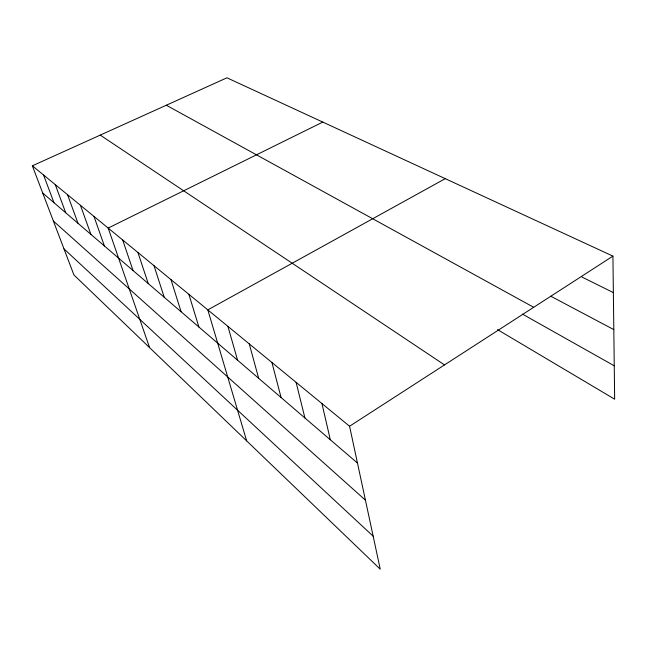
<?xml version="1.0" encoding="UTF-8"?>
<svg xmlns="http://www.w3.org/2000/svg" width="647" height="647" viewBox="0 0 647 647"><rect width="100%" height="100%" fill="white"/><g stroke="black" fill="none" stroke-linecap="round" stroke-linejoin="round"><path stroke-width="0.97" d="M612.927 256.115L226.943 77.802L32.35 165.818L73.912 274.943L380.25 569.198L349.574 426.244L612.927 256.115L614.65 399.191L497.535 329.63M445.257 178.653L207.824 309.873L246.653 440.866M322.796 122.081L108.178 228.067L149.586 347.633M582.009 277.062L613.364 292.606M550.791 296.221L613.809 329.606M166.311 105.226L533.694 307.301M522.428 314.086L614.246 365.798M100.253 135.102L444.513 364.908M32.35 165.818L349.574 426.244M42.718 193.041L357.484 463.082M53.394 221.064L365.442 500.171M63.988 248.893L373.165 536.193M43.559 175.022L53.96 202.681M55.286 184.646L65.711 212.766M67.571 194.731L78.004 223.312M80.446 205.301L90.887 234.368M93.969 216.397L104.402 245.957M122.679 239.972L133.047 270.535M137.932 252.492L148.252 283.58M154.002 265.691L164.249 297.305M170.962 279.609L181.103 311.765M188.875 294.312L198.896 327.026M227.914 326.371L237.586 360.217M249.249 343.88L258.679 378.317M271.934 362.506L281.081 397.533M296.108 382.353L304.915 417.986M321.939 403.55L330.326 439.79"/></g></svg>
